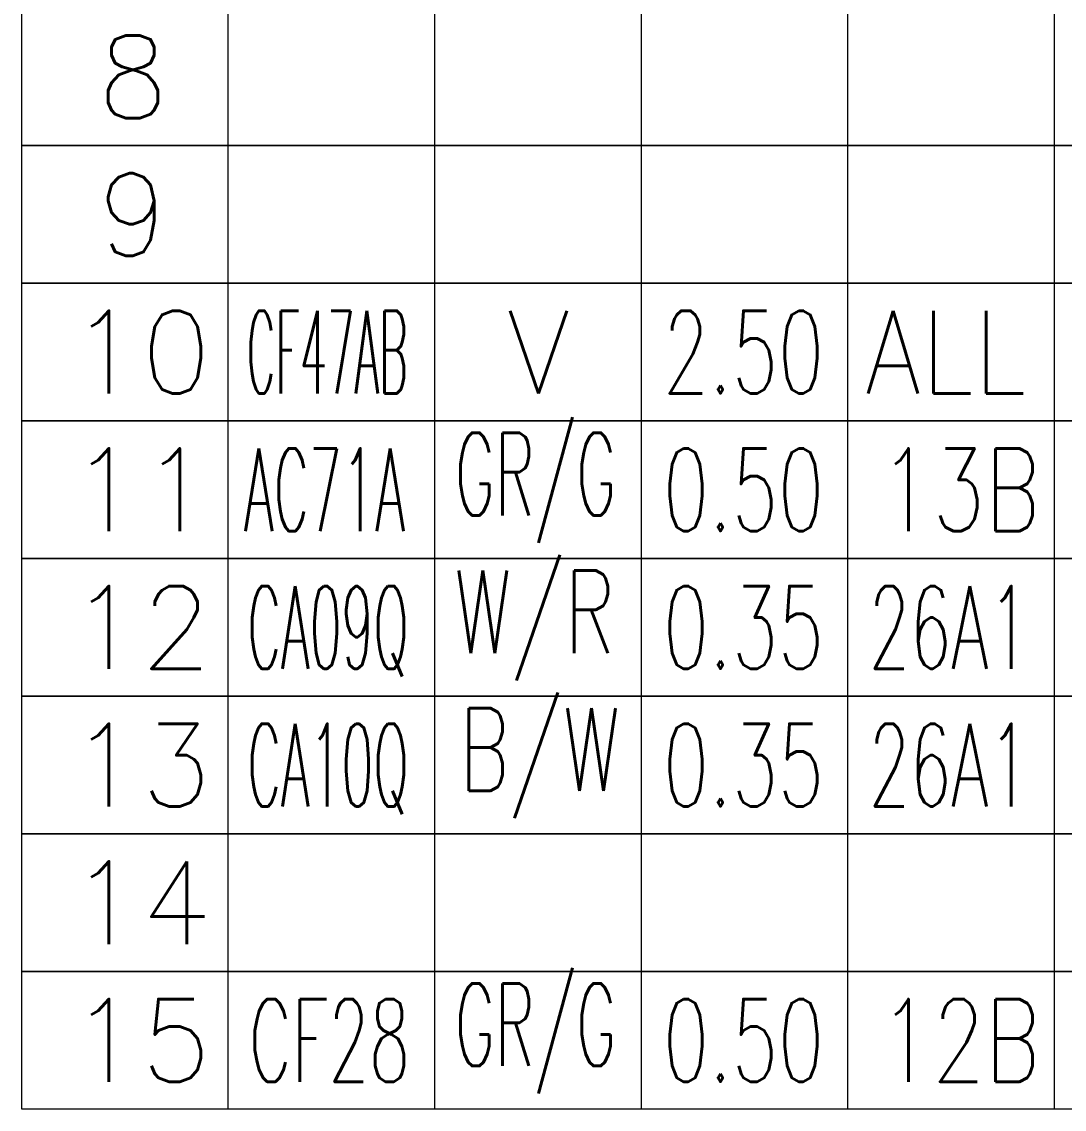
# Model space of a CAD drawing. Header units: inches. Extents: x 47316 to 59086, y 3141 to 11743.
# Drawn here: x 55486.95 to 55524.8, y 9788.22 to 9827.72 of the extents above; entities that cross this region are included whole.
import ezdxf

# ---------------------------------------------------------------- set-up
doc = ezdxf.new("R2010")
doc.units = ezdxf.units.IN
doc.header["$MEASUREMENT"] = 0
doc.styles.get("Standard").update_dxf_attribs({"font": ''})
doc.styles.get('Standard').set_extended_font_data('SimSun')

msp = doc.modelspace()

# ---------------------------------------------------------------- linework, layer by layer
at = {"color": 102, "linetype": 'Continuous', "lineweight": 15}
for p, q in [((55494.446, 9823.224), (55494.446, 9828.224)), ((55501.946, 9823.224), (55501.946, 9828.224)), ((55509.446, 9823.224), (55509.446, 9828.224)), ((55516.946, 9823.224), (55516.946, 9828.224)), ((55524.446, 9823.224), (55524.446, 9828.224)), ((55494.446, 9818.224), (55494.446, 9823.224)), ((55501.946, 9818.224), (55501.946, 9823.224)), ((55509.446, 9818.224), (55509.446, 9823.224)), ((55516.946, 9818.224), (55516.946, 9823.224)), ((55524.446, 9818.224), (55524.446, 9823.224)), ((55494.446, 9813.224), (55494.446, 9818.224)), ((55501.946, 9813.224), (55501.946, 9818.224)), ((55509.446, 9813.224), (55509.446, 9818.224)), ((55516.946, 9813.224), (55516.946, 9818.224)), ((55524.446, 9813.224), (55524.446, 9818.224)), ((55494.446, 9808.224), (55494.446, 9813.224)), ((55501.946, 9808.224), (55501.946, 9813.224)), ((55509.446, 9808.224), (55509.446, 9813.224)), ((55516.946, 9808.224), (55516.946, 9813.224)), ((55524.446, 9808.224), (55524.446, 9813.224)), ((55494.446, 9803.224), (55494.446, 9808.224)), ((55501.946, 9803.224), (55501.946, 9808.224)), ((55509.446, 9803.224), (55509.446, 9808.224)), ((55516.946, 9803.224), (55516.946, 9808.224)), ((55524.446, 9803.224), (55524.446, 9808.224)), ((55494.446, 9798.224), (55494.446, 9803.224)), ((55501.946, 9798.224), (55501.946, 9803.224)), ((55509.446, 9798.224), (55509.446, 9803.224)), ((55516.946, 9798.224), (55516.946, 9803.224)), ((55524.446, 9798.224), (55524.446, 9803.224)), ((55494.446, 9793.224), (55494.446, 9798.224)), ((55501.946, 9793.224), (55501.946, 9798.224)), ((55509.446, 9793.224), (55509.446, 9798.224)), ((55516.946, 9793.224), (55516.946, 9798.224)), ((55524.446, 9793.224), (55524.446, 9798.224)), ((55494.446, 9788.224), (55494.446, 9793.224)), ((55501.946, 9788.224), (55501.946, 9793.224)), ((55509.446, 9788.224), (55509.446, 9793.224)), ((55516.946, 9788.224), (55516.946, 9793.224)), ((55524.446, 9788.224), (55524.446, 9793.224))]:
    msp.add_line(p, q, dxfattribs=at)
at = {"color": 0, "linetype": 'Continuous', "lineweight": 15}
for points in [[(55486.946, 9823.224), (55486.946, 9828.224), (55569.446, 9828.224), (55569.446, 9823.224)], [(55486.946, 9818.224), (55486.946, 9823.224), (55569.446, 9823.224), (55569.446, 9818.224)], [(55486.946, 9813.224), (55486.946, 9818.224), (55569.446, 9818.224), (55569.446, 9813.224)], [(55486.946, 9808.224), (55486.946, 9813.224), (55569.446, 9813.224), (55569.446, 9808.224)], [(55486.946, 9803.224), (55486.946, 9808.224), (55569.446, 9808.224), (55569.446, 9803.224)], [(55486.946, 9798.224), (55486.946, 9803.224), (55569.446, 9803.224), (55569.446, 9798.224)], [(55486.946, 9793.224), (55486.946, 9798.224), (55569.446, 9798.224), (55569.446, 9793.224)], [(55486.946, 9788.224), (55486.946, 9793.224), (55569.446, 9793.224), (55569.446, 9788.224)]]:
    msp.add_lwpolyline(points, close=True, dxfattribs=at)

# ---------------------------------------------------------------- texts
at = {"color": 7, "linetype": 'Continuous', "lineweight": 15, "char_height": 3, "attachment_point": 1}
for s, insert, width in [('\\Fromans.shx;\\W1.0000000000;\\T1.0000000000;\\o\\l8', (55489.696, 9827.224), 2.85714), ('\\Fromans.shx;\\W1.0000000000;\\T1.0000000000;\\o\\l9', (55489.696, 9822.224), 2.85714), ('\\Fromans.shx;\\W1.0000000000;\\T1.0000000000;\\o\\l10', (55488.696, 9817.224), 5.71429), ('\\Fromans.shx;\\W1.0000000000;\\T1.0000000000;\\o\\l11', (55488.696, 9812.224), 5.71429), ('\\Fromans.shx;\\W1.0000000000;\\T1.0000000000;\\o\\l12', (55488.696, 9807.224), 5.71429), ('\\Fromans.shx;\\W1.0000000000;\\T1.0000000000;\\o\\l13', (55488.696, 9802.224), 5.71429), ('\\Fromans.shx;\\W1.0000000000;\\T1.0000000000;\\o\\l14', (55488.696, 9797.224), 5.71429), ('\\Fromans.shx;\\W1.0000000000;\\T1.0000000000;\\o\\l15', (55488.696, 9792.224), 5.71429)]:
    msp.add_mtext(s, dxfattribs=dict(at, insert=insert, width=width))
at = {"color": 21, "linetype": 'Continuous', "lineweight": 15, "char_height": 3, "width": 6.5, "attachment_point": 1}
for s, insert in [('\\Fromans.shx;\\W0.3855932203;\\T1.0000000000;\\o\\lCF47AB', (55495.112, 9817.224)), ('\\Fromans.shx;\\W0.6500000000;\\T1.0000000000;\\o\\l2.50', (55510.225, 9817.224)), ('\\Fromans.shx;\\W0.4690721649;\\T1.0000000000;\\o\\lAC71A', (55495.013, 9812.224)), ('\\Fromans.shx;\\W0.6500000000;\\T1.0000000000;\\o\\l0.50', (55510.225, 9812.224)), ('\\Fromans.shx;\\W0.4504950495;\\T1.0000000000;\\o\\lCA09Q', (55495.14, 9807.224)), ('\\Fromans.shx;\\W0.6500000000;\\T1.0000000000;\\o\\l0.35', (55510.225, 9807.224)), ('\\Fromans.shx;\\W0.4504950495;\\T1.0000000000;\\o\\lCA10Q', (55495.14, 9802.224)), ('\\Fromans.shx;\\W0.6500000000;\\T1.0000000000;\\o\\l0.35', (55510.225, 9802.224)), ('\\Fromans.shx;\\W0.5759493671;\\T1.0000000000;\\o\\lCF28', (55495.193, 9792.224)), ('\\Fromans.shx;\\W0.6500000000;\\T1.0000000000;\\o\\l0.50', (55510.225, 9792.224))]:
    msp.add_mtext(s, dxfattribs=dict(at, insert=insert))
at = {"color": 140, "linetype": 'Continuous', "lineweight": 15, "char_height": 3, "attachment_point": 1}
for s, insert, width in [('\\Fromans.shx;\\W1.0000000000;\\T1.0000000000;\\o\\lV', (55504.554, 9817.224), 2.57143), ('\\Fromans.shx;\\W0.8750000000;\\T1.0000000000;\\o\\lALL', (55517.571, 9817.224), 6.5), ('\\Fromans.shx;\\W0.5352941176;\\T1.0000000000;\\o\\lGR/G', (55502.676, 9812.795), 6.5), ('\\Fromans.shx;\\W0.7459016393;\\T1.0000000000;\\o\\l13B', (55518.086, 9812.224), 6.5), ('\\Fromans.shx;\\W0.6791044776;\\T1.0000000000;\\o\\lW/R', (55502.64, 9807.795), 6.5), ('\\Fromans.shx;\\W0.5833333333;\\T1.0000000000;\\o\\l26A1', (55517.696, 9807.224), 6.5), ('\\Fromans.shx;\\W0.6791044776;\\T1.0000000000;\\o\\lB/W', (55502.835, 9802.795), 6.5), ('\\Fromans.shx;\\W0.5833333333;\\T1.0000000000;\\o\\l26A1', (55517.696, 9802.224), 6.5), ('\\Fromans.shx;\\W0.5352941176;\\T1.0000000000;\\o\\lGR/G', (55502.676, 9792.795), 6.5), ('\\Fromans.shx;\\W0.7459016393;\\T1.0000000000;\\o\\l12B', (55518.086, 9792.224), 6.5)]:
    msp.add_mtext(s, dxfattribs=dict(at, insert=insert, width=width))

doc.saveas('drawing.dxf')
